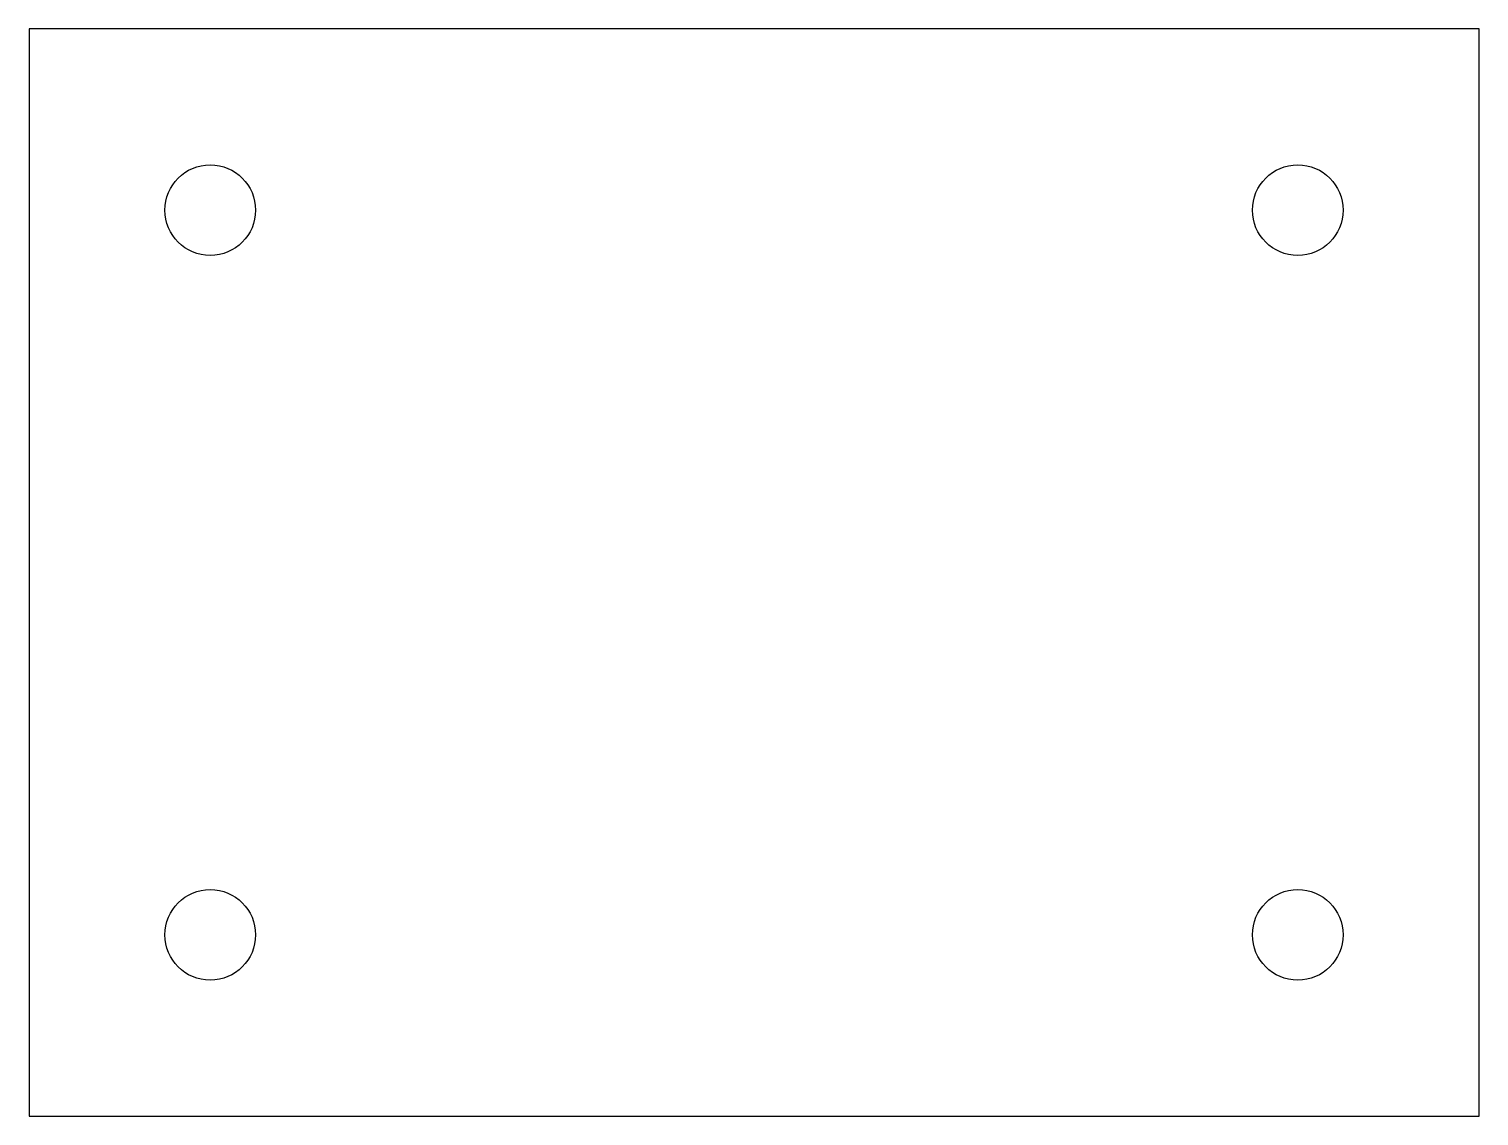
# Model space of a CAD drawing. Header units: inches. Extents: x 0 to 4, y 0 to 3.
import ezdxf

# ---------------------------------------------------------------- set-up
doc = ezdxf.new("R2010")
doc.units = ezdxf.units.IN
doc.layers.add('HOLES', color=7, linetype='Continuous')
doc.layers.add('OUTLINE', color=7, linetype='Continuous')

msp = doc.modelspace()

# ---------------------------------------------------------------- linework, layer by layer
at = {"layer": 'HOLES'}
for centre in [(0.5, 2.5), (3.5, 2.5), (0.5, 0.5), (3.5, 0.5)]:
    msp.add_circle(centre, 0.125, dxfattribs=at)
at = {"layer": 'OUTLINE'}
msp.add_lwpolyline([(0, 0), (4, 0), (4, 3), (0, 3)], close=True, dxfattribs=at)

doc.saveas('drawing.dxf')
